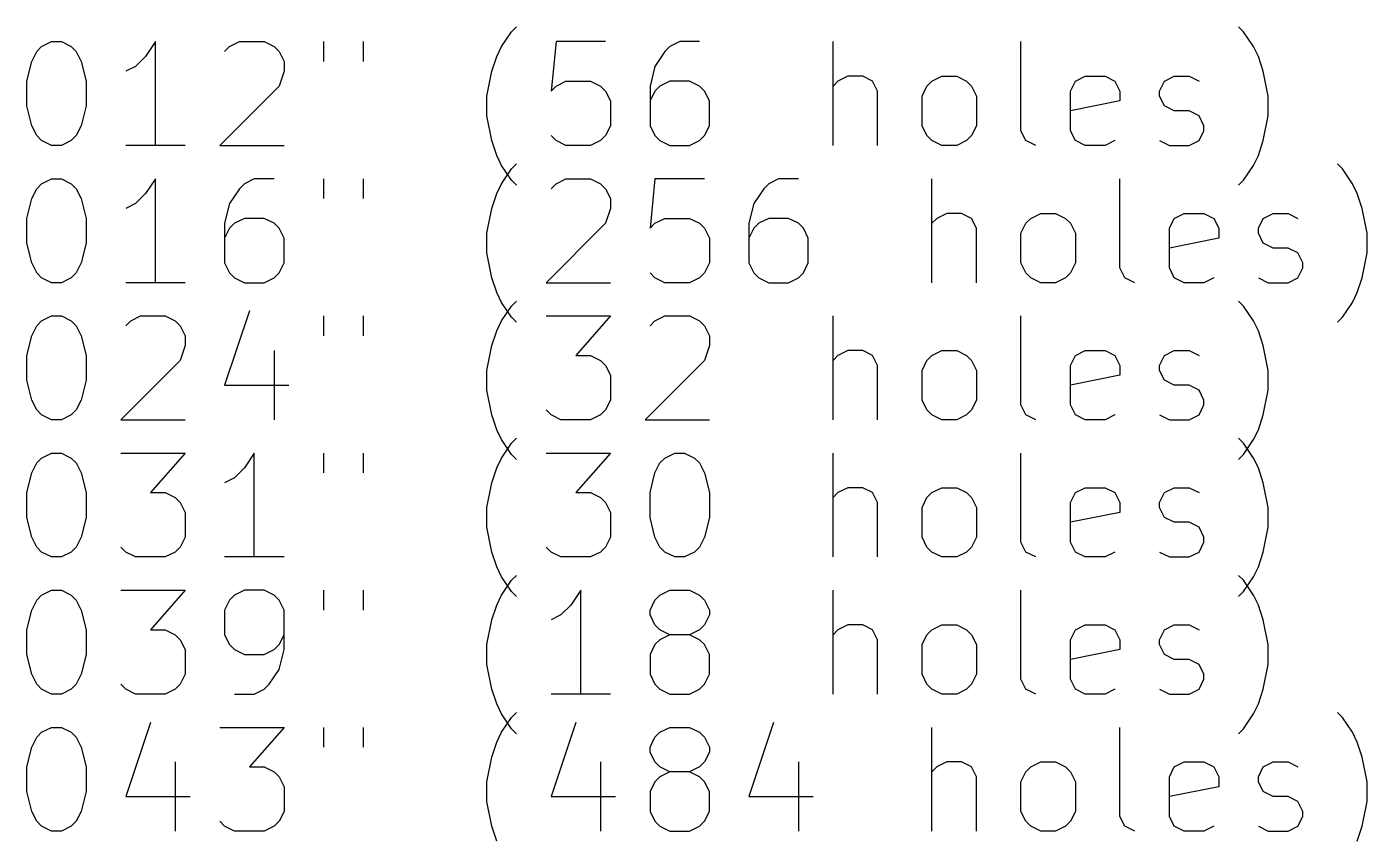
# Model space of a CAD drawing. Extents: x 12 to 214, y -262 to -15.
# Drawn here: x 50.25 to 88.96, y -241.26 to -217.89 of the extents above; entities that cross this region are included whole.
import ezdxf

# ---------------------------------------------------------------- set-up
doc = ezdxf.new("R2010")
doc.units = 0
doc.header["$MEASUREMENT"] = 0
doc.layers.add('BLACK', color=7, linetype='CONTINUOUS')

msp = doc.modelspace()

# ---------------------------------------------------------------- linework, layer by layer
at = {"layer": 'Black'}
for p, q in [((64.2506, -218.033), (64.3935, -217.891)), ((85.3935, -218.033), (85.2506, -217.891)), ((50.6792, -218.462), (50.9649, -218.319)), ((50.9649, -218.319), (51.2506, -218.319)), ((51.2506, -218.319), (51.5363, -218.462)), ((53.9649, -218.319), (53.6792, -218.748)), ((53.9649, -221.319), (53.9649, -218.319)), ((56.1078, -218.462), (56.3935, -218.319)), ((56.3935, -218.319), (57.1078, -218.319)), ((57.1078, -218.319), (57.3935, -218.462)), ((58.8221, -218.319), (58.8221, -218.891)), ((59.9649, -218.319), (59.9649, -218.891)), ((63.9649, -218.462), (64.2506, -218.033)), ((65.5363, -218.319), (65.3935, -219.748)), ((66.9649, -218.319), (65.5363, -218.319)), ((69.1078, -218.319), (68.8221, -218.462)), ((69.6792, -218.319), (69.1078, -218.319)), ((73.5363, -221.319), (73.5363, -218.319)), ((78.9649, -220.891), (78.9649, -218.319)), ((85.6792, -218.462), (85.3935, -218.033)), ((50.3935, -218.891), (50.5363, -218.605)), ((50.5363, -218.605), (50.6792, -218.462)), ((51.5363, -218.462), (51.6792, -218.605)), ((51.6792, -218.605), (51.8221, -218.891)), ((55.9649, -218.605), (56.1078, -218.462)), ((57.3935, -218.462), (57.5363, -218.605)), ((57.5363, -218.605), (57.6792, -218.891)), ((63.8221, -218.748), (63.9649, -218.462)), ((68.6792, -218.605), (68.3935, -219.033)), ((68.8221, -218.462), (68.6792, -218.605)), ((85.8221, -218.748), (85.6792, -218.462)), ((50.2506, -219.462), (50.3935, -218.891)), ((51.8221, -218.891), (51.9649, -219.462)), ((53.3935, -219.033), (53.1078, -219.176)), ((53.6792, -218.748), (53.3935, -219.033)), ((57.6792, -218.891), (57.6792, -219.176)), ((63.6792, -219.176), (63.8221, -218.748)), ((68.3935, -219.033), (68.2506, -219.605)), ((85.9649, -219.176), (85.8221, -218.748)), ((50.2506, -220.176), (50.2506, -219.462)), ((51.9649, -219.462), (51.9649, -220.176)), ((57.6792, -219.176), (57.5363, -219.605)), ((63.5363, -219.891), (63.6792, -219.176)), ((65.5363, -219.605), (65.8221, -219.462)), ((65.8221, -219.462), (66.5363, -219.462)), ((66.5363, -219.462), (66.8221, -219.605)), ((68.8221, -219.462), (68.5363, -219.605)), ((69.3935, -219.462), (68.8221, -219.462)), ((69.6792, -219.605), (69.3935, -219.462)), ((73.6792, -219.462), (73.5363, -219.605)), ((73.9649, -219.319), (73.6792, -219.462)), ((74.3935, -219.319), (73.9649, -219.319)), ((74.6792, -219.462), (74.3935, -219.319)), ((74.8221, -219.748), (74.6792, -219.462)), ((76.2506, -219.605), (76.3935, -219.462)), ((76.3935, -219.462), (76.6792, -219.319)), ((76.6792, -219.319), (77.1078, -219.319)), ((77.1078, -219.319), (77.3935, -219.462)), ((77.3935, -219.462), (77.5363, -219.605)), ((80.3935, -219.748), (80.5363, -219.462)), ((80.5363, -219.462), (80.8221, -219.319)), ((80.8221, -219.319), (81.3935, -219.319)), ((81.3935, -219.319), (81.6792, -219.462)), ((81.6792, -219.462), (81.8221, -219.748)), ((82.9649, -219.748), (83.1078, -219.462)), ((83.1078, -219.462), (83.3935, -219.319)), ((83.3935, -219.319), (83.8221, -219.319)), ((83.8221, -219.319), (84.1078, -219.462)), ((86.1078, -219.891), (85.9649, -219.176)), ((57.5363, -219.605), (55.8221, -221.319)), ((63.5363, -220.462), (63.5363, -219.891)), ((65.3935, -219.748), (65.5363, -219.605)), ((66.8221, -219.605), (66.9649, -219.748)), ((66.9649, -219.748), (67.1078, -220.033)), ((68.2506, -219.605), (68.2506, -220.748)), ((68.3935, -219.748), (68.2506, -220.033)), ((68.5363, -219.605), (68.3935, -219.748)), ((69.8221, -219.748), (69.6792, -219.605)), ((69.9649, -220.033), (69.8221, -219.748)), ((74.8221, -221.319), (74.8221, -219.748)), ((76.1078, -219.891), (76.2506, -219.605)), ((76.1078, -220.748), (76.1078, -219.891)), ((77.5363, -219.605), (77.6792, -219.891)), ((77.6792, -219.891), (77.6792, -220.748)), ((80.3935, -220.891), (80.3935, -219.748)), ((81.8221, -219.748), (81.8221, -220.033)), ((82.9649, -219.891), (82.9649, -219.748)), ((83.1078, -220.176), (82.9649, -219.891)), ((86.1078, -220.462), (86.1078, -219.891)), ((50.3935, -220.748), (50.2506, -220.176)), ((51.9649, -220.176), (51.8221, -220.748)), ((67.1078, -220.033), (67.1078, -220.748)), ((69.9649, -220.748), (69.9649, -220.033)), ((81.8221, -220.033), (80.3935, -220.319)), ((83.3935, -220.319), (83.1078, -220.176)), ((63.6792, -221.176), (63.5363, -220.462)), ((83.8221, -220.319), (83.3935, -220.319)), ((84.1078, -220.462), (83.8221, -220.319)), ((84.2506, -220.748), (84.1078, -220.462)), ((85.9649, -221.176), (86.1078, -220.462)), ((50.5363, -221.033), (50.3935, -220.748)), ((50.6792, -221.176), (50.5363, -221.033)), ((51.6792, -221.033), (51.5363, -221.176)), ((51.8221, -220.748), (51.6792, -221.033)), ((65.5363, -221.176), (65.3935, -221.033)), ((66.9649, -221.033), (66.8221, -221.176)), ((67.1078, -220.748), (66.9649, -221.033)), ((68.2506, -220.748), (68.3935, -221.033)), ((68.3935, -221.033), (68.5363, -221.176)), ((69.6792, -221.176), (69.8221, -221.033)), ((69.8221, -221.033), (69.9649, -220.748)), ((76.2506, -221.033), (76.1078, -220.748)), ((76.3935, -221.176), (76.2506, -221.033)), ((77.5363, -221.033), (77.3935, -221.176)), ((77.6792, -220.748), (77.5363, -221.033)), ((79.1078, -221.176), (78.9649, -220.891)), ((80.5363, -221.176), (80.3935, -220.891)), ((84.1078, -221.176), (84.2506, -220.891)), ((84.2506, -220.891), (84.2506, -220.748)), ((50.9649, -221.319), (50.6792, -221.176)), ((51.2506, -221.319), (50.9649, -221.319)), ((51.5363, -221.176), (51.2506, -221.319)), ((54.8221, -221.319), (53.1078, -221.319)), ((55.8221, -221.319), (57.6792, -221.319)), ((63.8221, -221.605), (63.6792, -221.176)), ((65.8221, -221.319), (65.5363, -221.176)), ((66.5363, -221.319), (65.8221, -221.319)), ((66.8221, -221.176), (66.5363, -221.319)), ((68.5363, -221.176), (68.8221, -221.319)), ((68.8221, -221.319), (69.3935, -221.319)), ((69.3935, -221.319), (69.6792, -221.176)), ((76.6792, -221.319), (76.3935, -221.176)), ((77.1078, -221.319), (76.6792, -221.319)), ((77.3935, -221.176), (77.1078, -221.319)), ((79.3935, -221.319), (79.1078, -221.176)), ((80.8221, -221.319), (80.5363, -221.176)), ((81.3935, -221.319), (80.8221, -221.319)), ((81.6792, -221.176), (81.3935, -221.319)), ((82.9649, -221.176), (83.2506, -221.319)), ((83.2506, -221.319), (83.8221, -221.319)), ((83.8221, -221.319), (84.1078, -221.176)), ((85.8221, -221.605), (85.9649, -221.176)), ((63.9649, -221.891), (63.8221, -221.605)), ((85.6792, -221.891), (85.8221, -221.605)), ((64.2506, -222.319), (63.9649, -221.891)), ((63.9649, -222.422), (64.2506, -221.993)), ((64.2506, -221.993), (64.3935, -221.851)), ((85.3935, -222.319), (85.6792, -221.891)), ((88.2506, -221.993), (88.1078, -221.851)), ((88.5363, -222.422), (88.2506, -221.993)), ((50.3935, -222.851), (50.5363, -222.565)), ((50.5363, -222.565), (50.6792, -222.422)), ((50.6792, -222.422), (50.9649, -222.279)), ((50.9649, -222.279), (51.2506, -222.279)), ((51.2506, -222.279), (51.5363, -222.422)), ((51.5363, -222.422), (51.6792, -222.565)), ((51.6792, -222.565), (51.8221, -222.851)), ((53.9649, -222.279), (53.6792, -222.708)), ((53.9649, -225.279), (53.9649, -222.279)), ((56.3935, -222.565), (56.1078, -222.993)), ((56.5363, -222.422), (56.3935, -222.565)), ((56.8221, -222.279), (56.5363, -222.422)), ((57.3935, -222.279), (56.8221, -222.279)), ((58.8221, -222.279), (58.8221, -222.851)), ((59.9649, -222.279), (59.9649, -222.851)), ((63.8221, -222.708), (63.9649, -222.422)), ((64.3935, -222.462), (64.2506, -222.319)), ((65.3935, -222.565), (65.5363, -222.422)), ((65.5363, -222.422), (65.8221, -222.279)), ((65.8221, -222.279), (66.5363, -222.279)), ((66.5363, -222.279), (66.8221, -222.422)), ((66.8221, -222.422), (66.9649, -222.565)), ((66.9649, -222.565), (67.1078, -222.851)), ((68.3935, -222.279), (68.2506, -223.708)), ((69.8221, -222.279), (68.3935, -222.279)), ((71.5363, -222.565), (71.2506, -222.993)), ((71.6792, -222.422), (71.5363, -222.565)), ((71.9649, -222.279), (71.6792, -222.422)), ((72.5363, -222.279), (71.9649, -222.279)), ((76.3935, -225.279), (76.3935, -222.279)), ((81.8221, -224.851), (81.8221, -222.279)), ((85.2506, -222.462), (85.3935, -222.319)), ((88.6792, -222.708), (88.5363, -222.422)), ((50.2506, -223.422), (50.3935, -222.851)), ((51.8221, -222.851), (51.9649, -223.422)), ((53.3935, -222.993), (53.1078, -223.136)), ((53.6792, -222.708), (53.3935, -222.993)), ((56.1078, -222.993), (55.9649, -223.565)), ((63.6792, -223.136), (63.8221, -222.708)), ((67.1078, -222.851), (67.1078, -223.136)), ((71.2506, -222.993), (71.1078, -223.565)), ((88.8221, -223.136), (88.6792, -222.708)), ((63.5363, -223.851), (63.6792, -223.136)), ((67.1078, -223.136), (66.9649, -223.565)), ((76.8221, -223.279), (76.5363, -223.422)), ((77.2506, -223.279), (76.8221, -223.279)), ((77.5363, -223.422), (77.2506, -223.279)), ((79.2506, -223.422), (79.5363, -223.279)), ((79.5363, -223.279), (79.9649, -223.279)), ((79.9649, -223.279), (80.2506, -223.422)), ((83.3935, -223.422), (83.6792, -223.279)), ((83.6792, -223.279), (84.2506, -223.279)), ((84.2506, -223.279), (84.5363, -223.422)), ((85.9649, -223.422), (86.2506, -223.279)), ((86.2506, -223.279), (86.6792, -223.279)), ((86.6792, -223.279), (86.9649, -223.422)), ((88.9649, -223.851), (88.8221, -223.136)), ((50.2506, -224.136), (50.2506, -223.422)), ((51.9649, -223.422), (51.9649, -224.136)), ((55.9649, -223.565), (55.9649, -224.708)), ((56.1078, -223.708), (55.9649, -223.993)), ((56.2506, -223.565), (56.1078, -223.708)), ((56.5363, -223.422), (56.2506, -223.565)), ((57.1078, -223.422), (56.5363, -223.422)), ((57.3935, -223.565), (57.1078, -223.422)), ((57.5363, -223.708), (57.3935, -223.565)), ((57.6792, -223.993), (57.5363, -223.708)), ((66.9649, -223.565), (65.2506, -225.279)), ((68.2506, -223.708), (68.3935, -223.565)), ((68.3935, -223.565), (68.6792, -223.422)), ((68.6792, -223.422), (69.3935, -223.422)), ((69.3935, -223.422), (69.6792, -223.565)), ((69.6792, -223.565), (69.8221, -223.708)), ((69.8221, -223.708), (69.9649, -223.993)), ((71.1078, -223.565), (71.1078, -224.708)), ((71.2506, -223.708), (71.1078, -223.993)), ((71.3935, -223.565), (71.2506, -223.708)), ((71.6792, -223.422), (71.3935, -223.565)), ((72.2506, -223.422), (71.6792, -223.422)), ((72.5363, -223.565), (72.2506, -223.422)), ((72.6792, -223.708), (72.5363, -223.565)), ((72.8221, -223.993), (72.6792, -223.708)), ((76.5363, -223.422), (76.3935, -223.565)), ((77.6792, -223.708), (77.5363, -223.422)), ((77.6792, -225.279), (77.6792, -223.708)), ((78.9649, -223.851), (79.1078, -223.565)), ((79.1078, -223.565), (79.2506, -223.422)), ((80.2506, -223.422), (80.3935, -223.565)), ((80.3935, -223.565), (80.5363, -223.851)), ((83.2506, -223.708), (83.3935, -223.422)), ((83.2506, -224.851), (83.2506, -223.708)), ((84.5363, -223.422), (84.6792, -223.708)), ((84.6792, -223.708), (84.6792, -223.993)), ((85.8221, -223.708), (85.9649, -223.422)), ((85.8221, -223.851), (85.8221, -223.708)), ((50.3935, -224.708), (50.2506, -224.136)), ((51.9649, -224.136), (51.8221, -224.708)), ((57.6792, -224.708), (57.6792, -223.993)), ((63.5363, -224.422), (63.5363, -223.851)), ((69.9649, -223.993), (69.9649, -224.708)), ((72.8221, -224.708), (72.8221, -223.993)), ((78.9649, -224.708), (78.9649, -223.851)), ((80.5363, -223.851), (80.5363, -224.708)), ((84.6792, -223.993), (83.2506, -224.279)), ((85.9649, -224.136), (85.8221, -223.851)), ((86.2506, -224.279), (85.9649, -224.136)), ((88.9649, -224.422), (88.9649, -223.851)), ((63.6792, -225.136), (63.5363, -224.422)), ((86.6792, -224.279), (86.2506, -224.279)), ((86.9649, -224.422), (86.6792, -224.279)), ((87.1078, -224.708), (86.9649, -224.422)), ((88.8221, -225.136), (88.9649, -224.422)), ((50.5363, -224.993), (50.3935, -224.708)), ((51.8221, -224.708), (51.6792, -224.993)), ((55.9649, -224.708), (56.1078, -224.993)), ((57.5363, -224.993), (57.6792, -224.708)), ((69.9649, -224.708), (69.8221, -224.993)), ((71.1078, -224.708), (71.2506, -224.993)), ((72.6792, -224.993), (72.8221, -224.708)), ((79.1078, -224.993), (78.9649, -224.708)), ((80.5363, -224.708), (80.3935, -224.993)), ((81.9649, -225.136), (81.8221, -224.851)), ((83.3935, -225.136), (83.2506, -224.851)), ((86.9649, -225.136), (87.1078, -224.851)), ((87.1078, -224.851), (87.1078, -224.708)), ((50.6792, -225.136), (50.5363, -224.993)), ((50.9649, -225.279), (50.6792, -225.136)), ((51.2506, -225.279), (50.9649, -225.279)), ((51.5363, -225.136), (51.2506, -225.279)), ((51.6792, -224.993), (51.5363, -225.136)), ((54.8221, -225.279), (53.1078, -225.279)), ((56.1078, -224.993), (56.2506, -225.136)), ((56.2506, -225.136), (56.5363, -225.279)), ((56.5363, -225.279), (57.1078, -225.279)), ((57.1078, -225.279), (57.3935, -225.136)), ((57.3935, -225.136), (57.5363, -224.993)), ((63.8221, -225.565), (63.6792, -225.136)), ((65.2506, -225.279), (67.1078, -225.279)), ((68.3935, -225.136), (68.2506, -224.993)), ((68.6792, -225.279), (68.3935, -225.136)), ((69.3935, -225.279), (68.6792, -225.279)), ((69.6792, -225.136), (69.3935, -225.279)), ((69.8221, -224.993), (69.6792, -225.136)), ((71.2506, -224.993), (71.3935, -225.136)), ((71.3935, -225.136), (71.6792, -225.279)), ((71.6792, -225.279), (72.2506, -225.279)), ((72.2506, -225.279), (72.5363, -225.136)), ((72.5363, -225.136), (72.6792, -224.993)), ((79.2506, -225.136), (79.1078, -224.993)), ((79.5363, -225.279), (79.2506, -225.136)), ((79.9649, -225.279), (79.5363, -225.279)), ((80.2506, -225.136), (79.9649, -225.279)), ((80.3935, -224.993), (80.2506, -225.136)), ((82.2506, -225.279), (81.9649, -225.136)), ((83.6792, -225.279), (83.3935, -225.136)), ((84.2506, -225.279), (83.6792, -225.279)), ((84.5363, -225.136), (84.2506, -225.279)), ((85.8221, -225.136), (86.1078, -225.279)), ((86.1078, -225.279), (86.6792, -225.279)), ((86.6792, -225.279), (86.9649, -225.136)), ((88.6792, -225.565), (88.8221, -225.136)), ((63.9649, -225.851), (63.8221, -225.565)), ((88.5363, -225.851), (88.6792, -225.565)), ((64.2506, -226.279), (63.9649, -225.851)), ((63.9649, -226.382), (64.2506, -225.953)), ((64.2506, -225.953), (64.3935, -225.811)), ((85.3935, -225.953), (85.2506, -225.811)), ((85.6792, -226.382), (85.3935, -225.953)), ((88.2506, -226.279), (88.5363, -225.851)), ((50.5363, -226.525), (50.6792, -226.382)), ((50.6792, -226.382), (50.9649, -226.239)), ((50.9649, -226.239), (51.2506, -226.239)), ((51.2506, -226.239), (51.5363, -226.382)), ((51.5363, -226.382), (51.6792, -226.525)), ((53.1078, -226.525), (53.2506, -226.382)), ((53.2506, -226.382), (53.5363, -226.239)), ((53.5363, -226.239), (54.2506, -226.239)), ((54.2506, -226.239), (54.5363, -226.382)), ((54.5363, -226.382), (54.6792, -226.525)), ((56.6792, -226.096), (55.9649, -228.239)), ((58.8221, -226.239), (58.8221, -226.811)), ((59.9649, -226.239), (59.9649, -226.811)), ((63.8221, -226.668), (63.9649, -226.382)), ((64.3935, -226.422), (64.2506, -226.279)), ((65.2506, -226.239), (67.1078, -226.239)), ((67.1078, -226.239), (66.1078, -227.382)), ((68.2506, -226.525), (68.3935, -226.382)), ((68.3935, -226.382), (68.6792, -226.239)), ((68.6792, -226.239), (69.3935, -226.239)), ((69.3935, -226.239), (69.6792, -226.382)), ((69.6792, -226.382), (69.8221, -226.525)), ((73.5363, -229.239), (73.5363, -226.239)), ((78.9649, -228.811), (78.9649, -226.239)), ((85.8221, -226.668), (85.6792, -226.382)), ((88.1078, -226.422), (88.2506, -226.279)), ((50.2506, -227.382), (50.3935, -226.811)), ((50.3935, -226.811), (50.5363, -226.525)), ((51.6792, -226.525), (51.8221, -226.811)), ((51.8221, -226.811), (51.9649, -227.382)), ((54.6792, -226.525), (54.8221, -226.811)), ((54.8221, -226.811), (54.8221, -227.096)), ((63.6792, -227.096), (63.8221, -226.668)), ((69.8221, -226.525), (69.9649, -226.811)), ((69.9649, -226.811), (69.9649, -227.096)), ((85.9649, -227.096), (85.8221, -226.668)), ((54.8221, -227.096), (54.6792, -227.525)), ((57.3935, -227.239), (57.3935, -229.239)), ((63.5363, -227.811), (63.6792, -227.096)), ((69.9649, -227.096), (69.8221, -227.525)), ((73.9649, -227.239), (73.6792, -227.382)), ((74.3935, -227.239), (73.9649, -227.239)), ((74.6792, -227.382), (74.3935, -227.239)), ((76.3935, -227.382), (76.6792, -227.239)), ((76.6792, -227.239), (77.1078, -227.239)), ((77.1078, -227.239), (77.3935, -227.382)), ((80.5363, -227.382), (80.8221, -227.239)), ((80.8221, -227.239), (81.3935, -227.239)), ((81.3935, -227.239), (81.6792, -227.382)), ((83.1078, -227.382), (83.3935, -227.239)), ((83.3935, -227.239), (83.8221, -227.239)), ((83.8221, -227.239), (84.1078, -227.382)), ((86.1078, -227.811), (85.9649, -227.096)), ((50.2506, -228.096), (50.2506, -227.382)), ((51.9649, -227.382), (51.9649, -228.096)), ((54.6792, -227.525), (52.9649, -229.239)), ((66.1078, -227.382), (66.5363, -227.382)), ((66.5363, -227.382), (66.8221, -227.525)), ((66.8221, -227.525), (66.9649, -227.668)), ((69.8221, -227.525), (68.1078, -229.239)), ((73.6792, -227.382), (73.5363, -227.525)), ((74.8221, -227.668), (74.6792, -227.382)), ((76.1078, -227.811), (76.2506, -227.525)), ((76.2506, -227.525), (76.3935, -227.382)), ((77.3935, -227.382), (77.5363, -227.525)), ((77.5363, -227.525), (77.6792, -227.811)), ((80.3935, -227.668), (80.5363, -227.382)), ((81.6792, -227.382), (81.8221, -227.668)), ((82.9649, -227.668), (83.1078, -227.382)), ((63.5363, -228.382), (63.5363, -227.811)), ((66.9649, -227.668), (67.1078, -227.953)), ((67.1078, -227.953), (67.1078, -228.668)), ((74.8221, -229.239), (74.8221, -227.668)), ((76.1078, -228.668), (76.1078, -227.811)), ((77.6792, -227.811), (77.6792, -228.668)), ((80.3935, -228.811), (80.3935, -227.668)), ((81.8221, -227.953), (80.3935, -228.239)), ((81.8221, -227.668), (81.8221, -227.953)), ((82.9649, -227.811), (82.9649, -227.668)), ((83.1078, -228.096), (82.9649, -227.811)), ((86.1078, -228.382), (86.1078, -227.811)), ((50.3935, -228.668), (50.2506, -228.096)), ((51.9649, -228.096), (51.8221, -228.668)), ((55.9649, -228.239), (57.8221, -228.239)), ((63.6792, -229.096), (63.5363, -228.382)), ((83.3935, -228.239), (83.1078, -228.096)), ((83.8221, -228.239), (83.3935, -228.239)), ((84.1078, -228.382), (83.8221, -228.239)), ((84.2506, -228.668), (84.1078, -228.382)), ((85.9649, -229.096), (86.1078, -228.382)), ((50.5363, -228.953), (50.3935, -228.668)), ((51.8221, -228.668), (51.6792, -228.953)), ((67.1078, -228.668), (66.9649, -228.953)), ((76.2506, -228.953), (76.1078, -228.668)), ((77.6792, -228.668), (77.5363, -228.953)), ((84.2506, -228.811), (84.2506, -228.668)), ((50.6792, -229.096), (50.5363, -228.953)), ((50.9649, -229.239), (50.6792, -229.096)), ((51.5363, -229.096), (51.2506, -229.239)), ((51.6792, -228.953), (51.5363, -229.096)), ((63.8221, -229.525), (63.6792, -229.096)), ((65.3935, -229.096), (65.2506, -228.953)), ((65.6792, -229.239), (65.3935, -229.096)), ((66.8221, -229.096), (66.5363, -229.239)), ((66.9649, -228.953), (66.8221, -229.096)), ((76.3935, -229.096), (76.2506, -228.953)), ((76.6792, -229.239), (76.3935, -229.096)), ((77.3935, -229.096), (77.1078, -229.239)), ((77.5363, -228.953), (77.3935, -229.096)), ((79.1078, -229.096), (78.9649, -228.811)), ((79.3935, -229.239), (79.1078, -229.096)), ((80.5363, -229.096), (80.3935, -228.811)), ((80.8221, -229.239), (80.5363, -229.096)), ((81.6792, -229.096), (81.3935, -229.239)), ((82.9649, -229.096), (83.2506, -229.239)), ((83.8221, -229.239), (84.1078, -229.096)), ((84.1078, -229.096), (84.2506, -228.811)), ((85.8221, -229.525), (85.9649, -229.096)), ((51.2506, -229.239), (50.9649, -229.239)), ((52.9649, -229.239), (54.8221, -229.239)), ((63.9649, -229.811), (63.8221, -229.525)), ((66.5363, -229.239), (65.6792, -229.239)), ((68.1078, -229.239), (69.9649, -229.239)), ((77.1078, -229.239), (76.6792, -229.239)), ((81.3935, -229.239), (80.8221, -229.239)), ((83.2506, -229.239), (83.8221, -229.239)), ((85.6792, -229.811), (85.8221, -229.525)), ((64.2506, -230.239), (63.9649, -229.811)), ((63.9649, -230.342), (64.2506, -229.913)), ((64.2506, -229.913), (64.3935, -229.771)), ((85.3935, -229.913), (85.2506, -229.771)), ((85.3935, -230.239), (85.6792, -229.811)), ((85.6792, -230.342), (85.3935, -229.913)), ((50.5363, -230.485), (50.6792, -230.342)), ((50.6792, -230.342), (50.9649, -230.199)), ((50.9649, -230.199), (51.2506, -230.199)), ((51.2506, -230.199), (51.5363, -230.342)), ((51.5363, -230.342), (51.6792, -230.485)), ((52.9649, -230.199), (54.8221, -230.199)), ((54.8221, -230.199), (53.8221, -231.342)), ((56.8221, -230.199), (56.5363, -230.628)), ((56.8221, -233.199), (56.8221, -230.199)), ((58.8221, -230.199), (58.8221, -230.771)), ((59.9649, -230.199), (59.9649, -230.771)), ((63.8221, -230.628), (63.9649, -230.342)), ((64.3935, -230.382), (64.2506, -230.239)), ((65.2506, -230.199), (67.1078, -230.199)), ((67.1078, -230.199), (66.1078, -231.342)), ((68.5363, -230.485), (68.6792, -230.342)), ((68.6792, -230.342), (68.9649, -230.199)), ((68.9649, -230.199), (69.2506, -230.199)), ((69.2506, -230.199), (69.5363, -230.342)), ((69.5363, -230.342), (69.6792, -230.485)), ((73.5363, -233.199), (73.5363, -230.199)), ((78.9649, -232.771), (78.9649, -230.199)), ((85.2506, -230.382), (85.3935, -230.239)), ((85.8221, -230.628), (85.6792, -230.342)), ((50.3935, -230.771), (50.5363, -230.485)), ((51.6792, -230.485), (51.8221, -230.771)), ((56.5363, -230.628), (56.2506, -230.913)), ((63.6792, -231.056), (63.8221, -230.628)), ((68.3935, -230.771), (68.5363, -230.485)), ((69.6792, -230.485), (69.8221, -230.771)), ((85.9649, -231.056), (85.8221, -230.628)), ((50.2506, -231.342), (50.3935, -230.771)), ((51.8221, -230.771), (51.9649, -231.342)), ((56.2506, -230.913), (55.9649, -231.056)), ((63.5363, -231.771), (63.6792, -231.056)), ((68.2506, -231.342), (68.3935, -230.771)), ((69.8221, -230.771), (69.9649, -231.342)), ((86.1078, -231.771), (85.9649, -231.056)), ((50.2506, -232.056), (50.2506, -231.342)), ((51.9649, -231.342), (51.9649, -232.056)), ((53.8221, -231.342), (54.2506, -231.342)), ((54.2506, -231.342), (54.5363, -231.485)), ((54.5363, -231.485), (54.6792, -231.628)), ((66.1078, -231.342), (66.5363, -231.342)), ((66.5363, -231.342), (66.8221, -231.485)), ((66.8221, -231.485), (66.9649, -231.628)), ((68.2506, -232.056), (68.2506, -231.342)), ((69.9649, -231.342), (69.9649, -232.056)), ((73.6792, -231.342), (73.5363, -231.485)), ((73.9649, -231.199), (73.6792, -231.342)), ((74.3935, -231.199), (73.9649, -231.199)), ((74.6792, -231.342), (74.3935, -231.199)), ((74.8221, -231.628), (74.6792, -231.342)), ((76.1078, -231.771), (76.2506, -231.485)), ((76.2506, -231.485), (76.3935, -231.342)), ((76.3935, -231.342), (76.6792, -231.199)), ((76.6792, -231.199), (77.1078, -231.199)), ((77.1078, -231.199), (77.3935, -231.342)), ((77.3935, -231.342), (77.5363, -231.485)), ((77.5363, -231.485), (77.6792, -231.771)), ((80.3935, -231.628), (80.5363, -231.342)), ((80.5363, -231.342), (80.8221, -231.199)), ((80.8221, -231.199), (81.3935, -231.199)), ((81.3935, -231.199), (81.6792, -231.342)), ((81.6792, -231.342), (81.8221, -231.628)), ((82.9649, -231.628), (83.1078, -231.342)), ((83.1078, -231.342), (83.3935, -231.199)), ((83.3935, -231.199), (83.8221, -231.199)), ((83.8221, -231.199), (84.1078, -231.342)), ((54.6792, -231.628), (54.8221, -231.913)), ((63.5363, -232.342), (63.5363, -231.771)), ((66.9649, -231.628), (67.1078, -231.913)), ((74.8221, -233.199), (74.8221, -231.628)), ((76.1078, -232.628), (76.1078, -231.771)), ((77.6792, -231.771), (77.6792, -232.628)), ((80.3935, -232.771), (80.3935, -231.628)), ((81.8221, -231.628), (81.8221, -231.913)), ((82.9649, -231.771), (82.9649, -231.628)), ((83.1078, -232.056), (82.9649, -231.771)), ((86.1078, -232.342), (86.1078, -231.771)), ((50.3935, -232.628), (50.2506, -232.056)), ((51.9649, -232.056), (51.8221, -232.628)), ((54.8221, -231.913), (54.8221, -232.628)), ((67.1078, -231.913), (67.1078, -232.628)), ((68.3935, -232.628), (68.2506, -232.056)), ((69.9649, -232.056), (69.8221, -232.628)), ((81.8221, -231.913), (80.3935, -232.199)), ((83.3935, -232.199), (83.1078, -232.056)), ((83.8221, -232.199), (83.3935, -232.199)), ((84.1078, -232.342), (83.8221, -232.199)), ((50.5363, -232.913), (50.3935, -232.628)), ((51.8221, -232.628), (51.6792, -232.913)), ((54.8221, -232.628), (54.6792, -232.913)), ((63.6792, -233.056), (63.5363, -232.342)), ((67.1078, -232.628), (66.9649, -232.913)), ((68.5363, -232.913), (68.3935, -232.628)), ((69.8221, -232.628), (69.6792, -232.913)), ((76.2506, -232.913), (76.1078, -232.628)), ((77.6792, -232.628), (77.5363, -232.913)), ((84.2506, -232.628), (84.1078, -232.342)), ((84.2506, -232.771), (84.2506, -232.628)), ((85.9649, -233.056), (86.1078, -232.342)), ((50.6792, -233.056), (50.5363, -232.913)), ((50.9649, -233.199), (50.6792, -233.056)), ((51.5363, -233.056), (51.2506, -233.199)), ((51.6792, -232.913), (51.5363, -233.056)), ((53.1078, -233.056), (52.9649, -232.913)), ((53.3935, -233.199), (53.1078, -233.056)), ((54.5363, -233.056), (54.2506, -233.199)), ((54.6792, -232.913), (54.5363, -233.056)), ((63.8221, -233.485), (63.6792, -233.056)), ((65.3935, -233.056), (65.2506, -232.913)), ((65.6792, -233.199), (65.3935, -233.056)), ((66.8221, -233.056), (66.5363, -233.199)), ((66.9649, -232.913), (66.8221, -233.056)), ((68.6792, -233.056), (68.5363, -232.913)), ((68.9649, -233.199), (68.6792, -233.056)), ((69.5363, -233.056), (69.2506, -233.199)), ((69.6792, -232.913), (69.5363, -233.056)), ((76.3935, -233.056), (76.2506, -232.913)), ((76.6792, -233.199), (76.3935, -233.056)), ((77.3935, -233.056), (77.1078, -233.199)), ((77.5363, -232.913), (77.3935, -233.056)), ((79.1078, -233.056), (78.9649, -232.771)), ((79.3935, -233.199), (79.1078, -233.056)), ((80.5363, -233.056), (80.3935, -232.771)), ((80.8221, -233.199), (80.5363, -233.056)), ((81.6792, -233.056), (81.3935, -233.199)), ((82.9649, -233.056), (83.2506, -233.199)), ((83.8221, -233.199), (84.1078, -233.056)), ((84.1078, -233.056), (84.2506, -232.771)), ((85.8221, -233.485), (85.9649, -233.056)), ((51.2506, -233.199), (50.9649, -233.199)), ((54.2506, -233.199), (53.3935, -233.199)), ((57.6792, -233.199), (55.9649, -233.199)), ((66.5363, -233.199), (65.6792, -233.199)), ((69.2506, -233.199), (68.9649, -233.199)), ((77.1078, -233.199), (76.6792, -233.199)), ((81.3935, -233.199), (80.8221, -233.199)), ((83.2506, -233.199), (83.8221, -233.199)), ((63.9649, -233.771), (63.8221, -233.485)), ((64.2506, -234.199), (63.9649, -233.771)), ((64.2506, -233.873), (64.3935, -233.731)), ((85.3935, -233.873), (85.2506, -233.731)), ((85.3935, -234.199), (85.6792, -233.771)), ((85.6792, -233.771), (85.8221, -233.485)), ((50.6792, -234.302), (50.9649, -234.159)), ((50.9649, -234.159), (51.2506, -234.159)), ((51.2506, -234.159), (51.5363, -234.302)), ((52.9649, -234.159), (54.8221, -234.159)), ((54.8221, -234.159), (53.8221, -235.302)), ((56.5363, -234.159), (56.2506, -234.302)), ((57.1078, -234.159), (56.5363, -234.159)), ((57.3935, -234.302), (57.1078, -234.159)), ((58.8221, -234.159), (58.8221, -234.731)), ((59.9649, -234.159), (59.9649, -234.731)), ((63.9649, -234.302), (64.2506, -233.873)), ((64.3935, -234.342), (64.2506, -234.199)), ((66.2506, -234.159), (65.9649, -234.588)), ((66.2506, -237.159), (66.2506, -234.159)), ((68.5363, -234.302), (68.8221, -234.159)), ((68.8221, -234.159), (69.3935, -234.159)), ((69.3935, -234.159), (69.6792, -234.302)), ((73.5363, -237.159), (73.5363, -234.159)), ((78.9649, -236.731), (78.9649, -234.159)), ((85.2506, -234.342), (85.3935, -234.199)), ((85.6792, -234.302), (85.3935, -233.873)), ((50.3935, -234.731), (50.5363, -234.445)), ((50.5363, -234.445), (50.6792, -234.302)), ((51.5363, -234.302), (51.6792, -234.445)), ((51.6792, -234.445), (51.8221, -234.731)), ((56.1078, -234.445), (55.9649, -234.731)), ((56.2506, -234.302), (56.1078, -234.445)), ((57.5363, -234.445), (57.3935, -234.302)), ((57.6792, -234.731), (57.5363, -234.445)), ((63.6792, -235.016), (63.8221, -234.588)), ((63.8221, -234.588), (63.9649, -234.302)), ((65.9649, -234.588), (65.6792, -234.873)), ((68.2506, -234.731), (68.3935, -234.445)), ((68.3935, -234.445), (68.5363, -234.302)), ((69.6792, -234.302), (69.8221, -234.445)), ((69.8221, -234.445), (69.9649, -234.731)), ((85.8221, -234.588), (85.6792, -234.302)), ((85.9649, -235.016), (85.8221, -234.588)), ((50.2506, -235.302), (50.3935, -234.731)), ((51.8221, -234.731), (51.9649, -235.302)), ((55.9649, -234.731), (55.9649, -235.445)), ((57.6792, -235.873), (57.6792, -234.731)), ((65.6792, -234.873), (65.3935, -235.016)), ((68.2506, -234.873), (68.2506, -234.731)), ((68.3935, -235.159), (68.2506, -234.873)), ((69.9649, -234.873), (69.8221, -235.159)), ((69.9649, -234.731), (69.9649, -234.873)), ((50.2506, -236.016), (50.2506, -235.302)), ((51.9649, -235.302), (51.9649, -236.016)), ((53.8221, -235.302), (54.2506, -235.302)), ((54.2506, -235.302), (54.5363, -235.445)), ((63.5363, -235.731), (63.6792, -235.016)), ((68.5363, -235.302), (68.3935, -235.159)), ((68.8221, -235.445), (68.5363, -235.302)), ((69.6792, -235.302), (69.3935, -235.445)), ((69.8221, -235.159), (69.6792, -235.302)), ((73.6792, -235.302), (73.5363, -235.445)), ((73.9649, -235.159), (73.6792, -235.302)), ((74.3935, -235.159), (73.9649, -235.159)), ((74.6792, -235.302), (74.3935, -235.159)), ((74.8221, -235.588), (74.6792, -235.302)), ((76.2506, -235.445), (76.3935, -235.302)), ((76.3935, -235.302), (76.6792, -235.159)), ((76.6792, -235.159), (77.1078, -235.159)), ((77.1078, -235.159), (77.3935, -235.302)), ((77.3935, -235.302), (77.5363, -235.445)), ((80.3935, -235.588), (80.5363, -235.302)), ((80.5363, -235.302), (80.8221, -235.159)), ((80.8221, -235.159), (81.3935, -235.159)), ((81.3935, -235.159), (81.6792, -235.302)), ((81.6792, -235.302), (81.8221, -235.588)), ((82.9649, -235.588), (83.1078, -235.302)), ((83.1078, -235.302), (83.3935, -235.159)), ((83.3935, -235.159), (83.8221, -235.159)), ((83.8221, -235.159), (84.1078, -235.302)), ((86.1078, -235.731), (85.9649, -235.016)), ((54.5363, -235.445), (54.6792, -235.588)), ((54.6792, -235.588), (54.8221, -235.873)), ((55.9649, -235.445), (56.1078, -235.731)), ((56.1078, -235.731), (56.2506, -235.873)), ((57.3935, -235.873), (57.5363, -235.731)), ((57.5363, -235.731), (57.6792, -235.445)), ((63.5363, -236.302), (63.5363, -235.731)), ((68.3935, -235.731), (68.2506, -236.016)), ((68.5363, -235.588), (68.3935, -235.731)), ((68.8221, -235.445), (68.5363, -235.588)), ((69.3935, -235.445), (68.8221, -235.445)), ((69.6792, -235.588), (69.3935, -235.445)), ((69.8221, -235.731), (69.6792, -235.588)), ((69.9649, -236.016), (69.8221, -235.731)), ((74.8221, -237.159), (74.8221, -235.588)), ((76.1078, -235.731), (76.2506, -235.445)), ((76.1078, -236.588), (76.1078, -235.731)), ((77.5363, -235.445), (77.6792, -235.731)), ((77.6792, -235.731), (77.6792, -236.588)), ((80.3935, -236.731), (80.3935, -235.588)), ((81.8221, -235.588), (81.8221, -235.873)), ((82.9649, -235.731), (82.9649, -235.588)), ((83.1078, -236.016), (82.9649, -235.731)), ((86.1078, -236.302), (86.1078, -235.731)), ((50.3935, -236.588), (50.2506, -236.016)), ((51.9649, -236.016), (51.8221, -236.588)), ((54.8221, -235.873), (54.8221, -236.588)), ((56.2506, -235.873), (56.5363, -236.016)), ((56.5363, -236.016), (57.1078, -236.016)), ((57.1078, -236.016), (57.3935, -235.873)), ((57.5363, -236.445), (57.6792, -235.873)), ((68.2506, -236.016), (68.2506, -236.588)), ((69.9649, -236.588), (69.9649, -236.016)), ((81.8221, -235.873), (80.3935, -236.159)), ((83.3935, -236.159), (83.1078, -236.016)), ((57.2506, -236.873), (57.5363, -236.445)), ((63.6792, -237.016), (63.5363, -236.302)), ((83.8221, -236.159), (83.3935, -236.159)), ((84.1078, -236.302), (83.8221, -236.159)), ((84.2506, -236.588), (84.1078, -236.302)), ((85.9649, -237.016), (86.1078, -236.302)), ((50.5363, -236.873), (50.3935, -236.588)), ((50.6792, -237.016), (50.5363, -236.873)), ((51.6792, -236.873), (51.5363, -237.016)), ((51.8221, -236.588), (51.6792, -236.873)), ((53.1078, -237.016), (52.9649, -236.873)), ((54.6792, -236.873), (54.5363, -237.016)), ((54.8221, -236.588), (54.6792, -236.873)), ((57.1078, -237.016), (57.2506, -236.873)), ((68.2506, -236.588), (68.3935, -236.873)), ((68.3935, -236.873), (68.5363, -237.016)), ((69.6792, -237.016), (69.8221, -236.873)), ((69.8221, -236.873), (69.9649, -236.588)), ((76.2506, -236.873), (76.1078, -236.588)), ((76.3935, -237.016), (76.2506, -236.873)), ((77.5363, -236.873), (77.3935, -237.016)), ((77.6792, -236.588), (77.5363, -236.873)), ((79.1078, -237.016), (78.9649, -236.731)), ((80.5363, -237.016), (80.3935, -236.731)), ((84.1078, -237.016), (84.2506, -236.731)), ((84.2506, -236.731), (84.2506, -236.588)), ((50.9649, -237.159), (50.6792, -237.016)), ((51.2506, -237.159), (50.9649, -237.159)), ((51.5363, -237.016), (51.2506, -237.159)), ((53.3935, -237.159), (53.1078, -237.016)), ((54.2506, -237.159), (53.3935, -237.159)), ((54.5363, -237.016), (54.2506, -237.159)), ((56.2506, -237.159), (56.8221, -237.159)), ((56.8221, -237.159), (57.1078, -237.016)), ((63.8221, -237.445), (63.6792, -237.016)), ((67.1078, -237.159), (65.3935, -237.159)), ((68.5363, -237.016), (68.8221, -237.159)), ((68.8221, -237.159), (69.3935, -237.159)), ((69.3935, -237.159), (69.6792, -237.016)), ((76.6792, -237.159), (76.3935, -237.016)), ((77.1078, -237.159), (76.6792, -237.159)), ((77.3935, -237.016), (77.1078, -237.159)), ((79.3935, -237.159), (79.1078, -237.016)), ((80.8221, -237.159), (80.5363, -237.016)), ((81.3935, -237.159), (80.8221, -237.159)), ((81.6792, -237.016), (81.3935, -237.159)), ((82.9649, -237.016), (83.2506, -237.159)), ((83.2506, -237.159), (83.8221, -237.159)), ((83.8221, -237.159), (84.1078, -237.016)), ((85.8221, -237.445), (85.9649, -237.016)), ((63.9649, -237.731), (63.8221, -237.445)), ((64.2506, -237.833), (64.3935, -237.691)), ((85.6792, -237.731), (85.8221, -237.445)), ((88.2506, -237.833), (88.1078, -237.691)), ((53.8221, -237.976), (53.1078, -240.119)), ((64.2506, -238.159), (63.9649, -237.731)), ((63.9649, -238.262), (64.2506, -237.833)), ((66.1078, -237.976), (65.3935, -240.119)), ((71.8221, -237.976), (71.1078, -240.119)), ((85.3935, -238.159), (85.6792, -237.731)), ((88.5363, -238.262), (88.2506, -237.833)), ((50.3935, -238.691), (50.5363, -238.405)), ((50.5363, -238.405), (50.6792, -238.262)), ((50.6792, -238.262), (50.9649, -238.119)), ((50.9649, -238.119), (51.2506, -238.119)), ((51.2506, -238.119), (51.5363, -238.262)), ((51.5363, -238.262), (51.6792, -238.405)), ((51.6792, -238.405), (51.8221, -238.691)), ((55.8221, -238.119), (57.6792, -238.119)), ((57.6792, -238.119), (56.6792, -239.262)), ((58.8221, -238.119), (58.8221, -238.691)), ((59.9649, -238.119), (59.9649, -238.691)), ((63.8221, -238.548), (63.9649, -238.262)), ((64.3935, -238.302), (64.2506, -238.159)), ((68.2506, -238.691), (68.3935, -238.405)), ((68.3935, -238.405), (68.5363, -238.262)), ((68.5363, -238.262), (68.8221, -238.119)), ((68.8221, -238.119), (69.3935, -238.119)), ((69.3935, -238.119), (69.6792, -238.262)), ((69.6792, -238.262), (69.8221, -238.405)), ((69.8221, -238.405), (69.9649, -238.691)), ((76.3935, -241.119), (76.3935, -238.119)), ((81.8221, -240.691), (81.8221, -238.119)), ((85.2506, -238.302), (85.3935, -238.159)), ((88.6792, -238.548), (88.5363, -238.262)), ((50.2506, -239.262), (50.3935, -238.691)), ((51.8221, -238.691), (51.9649, -239.262)), ((63.6792, -238.976), (63.8221, -238.548)), ((68.2506, -238.833), (68.2506, -238.691)), ((68.3935, -239.119), (68.2506, -238.833)), ((69.9649, -238.833), (69.8221, -239.119)), ((69.9649, -238.691), (69.9649, -238.833)), ((88.8221, -238.976), (88.6792, -238.548)), ((54.5363, -239.119), (54.5363, -241.119)), ((63.5363, -239.691), (63.6792, -238.976)), ((66.8221, -239.119), (66.8221, -241.119)), ((68.5363, -239.262), (68.3935, -239.119)), ((69.8221, -239.119), (69.6792, -239.262)), ((72.5363, -239.119), (72.5363, -241.119)), ((76.8221, -239.119), (76.5363, -239.262)), ((77.2506, -239.119), (76.8221, -239.119)), ((77.5363, -239.262), (77.2506, -239.119)), ((79.2506, -239.262), (79.5363, -239.119)), ((79.5363, -239.119), (79.9649, -239.119)), ((79.9649, -239.119), (80.2506, -239.262)), ((83.3935, -239.262), (83.6792, -239.119)), ((83.6792, -239.119), (84.2506, -239.119)), ((84.2506, -239.119), (84.5363, -239.262)), ((85.9649, -239.262), (86.2506, -239.119)), ((86.2506, -239.119), (86.6792, -239.119)), ((86.6792, -239.119), (86.9649, -239.262)), ((88.9649, -239.691), (88.8221, -238.976)), ((50.2506, -239.976), (50.2506, -239.262)), ((51.9649, -239.262), (51.9649, -239.976)), ((56.6792, -239.262), (57.1078, -239.262)), ((57.1078, -239.262), (57.3935, -239.405)), ((57.3935, -239.405), (57.5363, -239.548)), ((57.5363, -239.548), (57.6792, -239.833)), ((68.5363, -239.548), (68.3935, -239.691)), ((68.8221, -239.405), (68.5363, -239.262)), ((68.8221, -239.405), (68.5363, -239.548)), ((69.3935, -239.405), (68.8221, -239.405)), ((69.6792, -239.262), (69.3935, -239.405)), ((69.6792, -239.548), (69.3935, -239.405)), ((69.8221, -239.691), (69.6792, -239.548)), ((76.5363, -239.262), (76.3935, -239.405)), ((77.6792, -239.548), (77.5363, -239.262)), ((77.6792, -241.119), (77.6792, -239.548)), ((78.9649, -239.691), (79.1078, -239.405)), ((79.1078, -239.405), (79.2506, -239.262)), ((80.2506, -239.262), (80.3935, -239.405)), ((80.3935, -239.405), (80.5363, -239.691)), ((83.2506, -239.548), (83.3935, -239.262)), ((83.2506, -240.691), (83.2506, -239.548)), ((84.5363, -239.262), (84.6792, -239.548)), ((84.6792, -239.548), (84.6792, -239.833)), ((85.8221, -239.548), (85.9649, -239.262)), ((85.8221, -239.691), (85.8221, -239.548)), ((50.3935, -240.548), (50.2506, -239.976)), ((51.9649, -239.976), (51.8221, -240.548)), ((57.6792, -239.833), (57.6792, -240.548)), ((63.5363, -240.262), (63.5363, -239.691)), ((68.3935, -239.691), (68.2506, -239.976)), ((68.2506, -239.976), (68.2506, -240.548)), ((69.9649, -239.976), (69.8221, -239.691)), ((69.9649, -240.548), (69.9649, -239.976)), ((78.9649, -240.548), (78.9649, -239.691)), ((80.5363, -239.691), (80.5363, -240.548)), ((84.6792, -239.833), (83.2506, -240.119)), ((85.9649, -239.976), (85.8221, -239.691)), ((86.2506, -240.119), (85.9649, -239.976)), ((88.9649, -240.262), (88.9649, -239.691)), ((53.1078, -240.119), (54.9649, -240.119)), ((63.6792, -240.976), (63.5363, -240.262)), ((65.3935, -240.119), (67.2506, -240.119)), ((71.1078, -240.119), (72.9649, -240.119)), ((86.6792, -240.119), (86.2506, -240.119)), ((86.9649, -240.262), (86.6792, -240.119)), ((87.1078, -240.548), (86.9649, -240.262)), ((88.8221, -240.976), (88.9649, -240.262)), ((50.5363, -240.833), (50.3935, -240.548)), ((51.8221, -240.548), (51.6792, -240.833)), ((57.6792, -240.548), (57.5363, -240.833)), ((68.2506, -240.548), (68.3935, -240.833)), ((69.8221, -240.833), (69.9649, -240.548)), ((79.1078, -240.833), (78.9649, -240.548)), ((80.5363, -240.548), (80.3935, -240.833)), ((81.9649, -240.976), (81.8221, -240.691)), ((83.3935, -240.976), (83.2506, -240.691)), ((86.9649, -240.976), (87.1078, -240.691)), ((87.1078, -240.691), (87.1078, -240.548)), ((50.6792, -240.976), (50.5363, -240.833)), ((50.9649, -241.119), (50.6792, -240.976)), ((51.2506, -241.119), (50.9649, -241.119)), ((51.5363, -240.976), (51.2506, -241.119)), ((51.6792, -240.833), (51.5363, -240.976)), ((55.9649, -240.976), (55.8221, -240.833)), ((56.2506, -241.119), (55.9649, -240.976)), ((57.1078, -241.119), (56.2506, -241.119)), ((57.3935, -240.976), (57.1078, -241.119)), ((57.5363, -240.833), (57.3935, -240.976)), ((63.8221, -241.405), (63.6792, -240.976)), ((68.3935, -240.833), (68.5363, -240.976)), ((68.5363, -240.976), (68.8221, -241.119)), ((68.8221, -241.119), (69.3935, -241.119)), ((69.3935, -241.119), (69.6792, -240.976)), ((69.6792, -240.976), (69.8221, -240.833)), ((79.2506, -240.976), (79.1078, -240.833)), ((79.5363, -241.119), (79.2506, -240.976)), ((79.9649, -241.119), (79.5363, -241.119)), ((80.2506, -240.976), (79.9649, -241.119)), ((80.3935, -240.833), (80.2506, -240.976)), ((82.2506, -241.119), (81.9649, -240.976)), ((83.6792, -241.119), (83.3935, -240.976)), ((84.2506, -241.119), (83.6792, -241.119)), ((84.5363, -240.976), (84.2506, -241.119)), ((85.8221, -240.976), (86.1078, -241.119)), ((86.1078, -241.119), (86.6792, -241.119)), ((86.6792, -241.119), (86.9649, -240.976)), ((88.6792, -241.405), (88.8221, -240.976))]:
    msp.add_line(p, q, dxfattribs=at)

doc.saveas('drawing.dxf')
